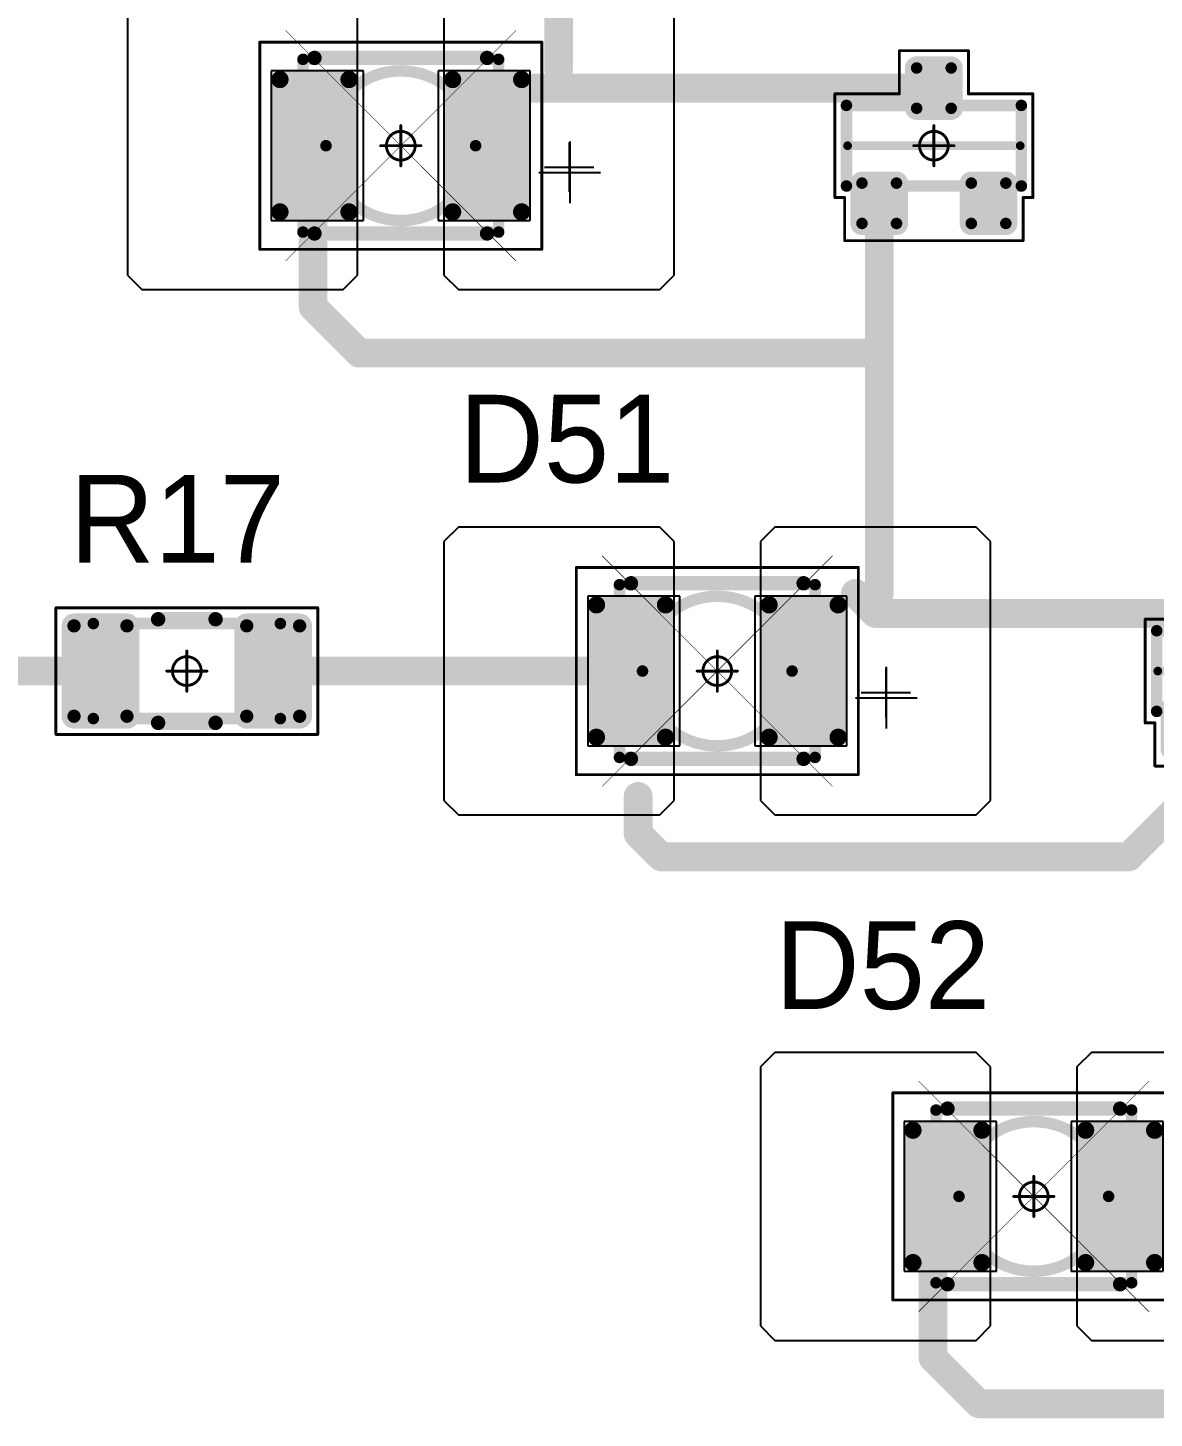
# Model space of a CAD drawing. Header units: millimetres. Extents: x 0 to 395, y 0 to 190.
# Drawn here: x 166.52 to 186.09, y 39.42 to 63.58 of the extents above; entities that cross this region are included whole.
import ezdxf

# ---------------------------------------------------------------- set-up
doc = ezdxf.new("R2010")
doc.units = ezdxf.units.MM
for name, color, linetype in [('Mechanical13', 56, 'Continuous'), ('Mechanical15', 56, 'Continuous'), ('Mechanical5', 56, 'Continuous'), ('TopLayer', 1, 'Continuous'), ('TopOverlay', 2, 'Continuous'), ('TopPaste', 8, 'Continuous'), ('TopSolder', 216, 'Continuous')]:
    doc.layers.add(name, color=color, linetype=linetype)

# ---------------------------------------------------------------- blocks, each defined once
blk = doc.blocks.new('SOT23_1133')
at = {"layer": 'Mechanical13', "const_width": 0.2}
for points in [[(-0.7, 1.52), (0.7, 1.52)], [(-0.7, 1.52), (-0.7, -1.52)], [(0.7, 1.52), (0.7, -1.52)], [(-0.7, -1.52), (0.7, -1.52)]]:
    blk.add_lwpolyline(points, dxfattribs=at)
at = {"layer": 'Mechanical13', "const_width": 0.1}
for points in [[(-0.75, 1.52, 1), (-0.65, 1.52, 1)], [(-0.75, 1.52, 1), (-0.65, 1.52, 1)], [(0.65, 1.52, 1), (0.75, 1.52, 1)], [(0.65, 1.52, 1), (0.75, 1.52, 1)], [(-0.75, -1.52, 1), (-0.65, -1.52, 1)], [(-0.75, -1.52, 1), (-0.65, -1.52, 1)], [(0.65, -1.52, 1), (0.75, -1.52, 1)], [(0.65, -1.52, 1), (0.75, -1.52, 1)]]:
    blk.add_lwpolyline(points, format="xyb", close=True, dxfattribs=at)
at = {"layer": 'Mechanical15', "const_width": 0.05}
for points in [[(-0.9, 1.72), (-0.9, 1.55)], [(-0.9, 1.72), (0.9, 1.72)], [(0.9, 1.72), (0.9, 0.6)], [(-1.65, 1.55), (-1.65, -1.55)], [(-1.65, 1.55), (-0.9, 1.55)], [(0.9, 0.6), (1.65, 0.6)], [(1.65, 0.6), (1.65, -0.6)], [(0, 0.35), (0, -0.35)], [(-0.35, 0), (0.35, 0)], [(0.9, -0.6), (1.65, -0.6)], [(0.9, -0.6), (0.9, -1.72)], [(-1.65, -1.55), (-0.9, -1.55)], [(-0.9, -1.55), (-0.9, -1.72)], [(-0.9, -1.72), (0.9, -1.72)]]:
    blk.add_lwpolyline(points, dxfattribs=at)
at = {"layer": 'Mechanical15'}
for points, const_width in [([(-0.913, 1.72, 1), (-0.888, 1.72, 1)], 0.025), ([(-0.913, 1.72, 1), (-0.888, 1.72, 1)], 0.025), ([(0.888, 1.72, 1), (0.913, 1.72, 1)], 0.025), ([(0.888, 1.72, 1), (0.913, 1.72, 1)], 0.025), ([(-1.662, 1.55, 1), (-1.637, 1.55, 1)], 0.025), ([(-1.662, 1.55, 1), (-1.637, 1.55, 1)], 0.025), ([(-0.913, 1.55, 1), (-0.888, 1.55, 1)], 0.025), ([(-0.913, 1.55, 1), (-0.888, 1.55, 1)], 0.025), ([(0.888, 0.6, 1), (0.913, 0.6, 1)], 0.025), ([(0.888, 0.6, 1), (0.913, 0.6, 1)], 0.025), ([(1.637, 0.6, 1), (1.662, 0.6, 1)], 0.025), ([(1.637, 0.6, 1), (1.662, 0.6, 1)], 0.025), ([(0.25, 0, 1), (-0.25, 0, 1)], 0.05), ([(-0.012, 0.35, 1), (0.012, 0.35, 1)], 0.025), ([(-0.362, 0, 1), (-0.337, 0, 1)], 0.025), ([(-0.262, 0, 1), (-0.238, 0, 1)], 0.025), ([(0.238, 0, 1), (0.262, 0, 1)], 0.025), ([(0.337, 0, 1), (0.362, 0, 1)], 0.025), ([(-0.012, -0.35, 1), (0.012, -0.35, 1)], 0.025), ([(0.888, -0.6, 1), (0.913, -0.6, 1)], 0.025), ([(0.888, -0.6, 1), (0.913, -0.6, 1)], 0.025), ([(1.637, -0.6, 1), (1.662, -0.6, 1)], 0.025), ([(1.637, -0.6, 1), (1.662, -0.6, 1)], 0.025), ([(-1.662, -1.55, 1), (-1.637, -1.55, 1)], 0.025), ([(-1.662, -1.55, 1), (-1.637, -1.55, 1)], 0.025), ([(-0.913, -1.55, 1), (-0.888, -1.55, 1)], 0.025), ([(-0.913, -1.55, 1), (-0.888, -1.55, 1)], 0.025), ([(-0.913, -1.72, 1), (-0.888, -1.72, 1)], 0.025), ([(-0.913, -1.72, 1), (-0.888, -1.72, 1)], 0.025), ([(0.888, -1.72, 1), (0.913, -1.72, 1)], 0.025), ([(0.888, -1.72, 1), (0.913, -1.72, 1)], 0.025)]:
    blk.add_lwpolyline(points, format="xyb", close=True, dxfattribs=dict(at, const_width=const_width))
at = {"layer": 'TopLayer', "const_width": 0.1}
for points in [[(-1.4, 1.25, 1), (-1.3, 1.25, 1)], [(-0.7, 1.25, 1), (-0.6, 1.25, 1)], [(-1.4, 0.65, 1), (-1.3, 0.65, 1)], [(-0.7, 0.65, 1), (-0.6, 0.65, 1)], [(0.6, 0.3, 1), (0.7, 0.3, 1)], [(1.3, 0.3, 1), (1.4, 0.3, 1)], [(0.6, -0.3, 1), (0.7, -0.3, 1)], [(1.3, -0.3, 1), (1.4, -0.3, 1)], [(-1.4, -0.65, 1), (-1.3, -0.65, 1)], [(-0.7, -0.65, 1), (-0.6, -0.65, 1)], [(-1.4, -1.25, 1), (-1.3, -1.25, 1)], [(-0.7, -1.25, 1), (-0.6, -1.25, 1)]]:
    blk.add_lwpolyline(points, format="xyb", close=True, dxfattribs=at)
at = {"layer": 'TopLayer'}
for points in [[(-1.45, 1.25), (-1.45, 0.65), (-0.55, 1.25), (-0.55, 0.65)], [(-1.35, 1.35), (-1.35, 0.55), (-0.65, 1.35), (-0.65, 0.55)], [(0.55, 0.3), (0.55, -0.3), (1.45, 0.3), (1.45, -0.3)], [(0.65, 0.4), (0.65, -0.4), (1.35, 0.4), (1.35, -0.4)], [(-1.45, -0.65), (-1.45, -1.25), (-0.55, -0.65), (-0.55, -1.25)], [(-1.35, -0.55), (-1.35, -1.35), (-0.65, -0.55), (-0.65, -1.35)]]:
    blk.add_solid(points, dxfattribs=at)
at = {"layer": 'TopOverlay', "const_width": 0.15}
blk.add_lwpolyline([(0, 1.5), (0, -1.5)], dxfattribs=at)
at = {"layer": 'TopOverlay', "const_width": 0.075}
for points in [[(-0.038, 1.5, 1), (0.038, 1.5, 1)], [(-0.038, -1.5, 1), (0.038, -1.5, 1)]]:
    blk.add_lwpolyline(points, format="xyb", close=True, dxfattribs=at)
at = {"layer": 'TopPaste', "const_width": 0.075}
for points in [[(-1.387, 1.25, 1), (-1.313, 1.25, 1)], [(-0.687, 1.25, 1), (-0.613, 1.25, 1)], [(-1.387, 0.65, 1), (-1.313, 0.65, 1)], [(-0.687, 0.65, 1), (-0.613, 0.65, 1)], [(0.613, 0.3, 1), (0.687, 0.3, 1)], [(1.313, 0.3, 1), (1.387, 0.3, 1)], [(0.613, -0.3, 1), (0.687, -0.3, 1)], [(1.313, -0.3, 1), (1.387, -0.3, 1)], [(-1.387, -0.65, 1), (-1.313, -0.65, 1)], [(-0.687, -0.65, 1), (-0.613, -0.65, 1)], [(-1.387, -1.25, 1), (-1.313, -1.25, 1)], [(-0.687, -1.25, 1), (-0.613, -1.25, 1)]]:
    blk.add_lwpolyline(points, format="xyb", close=True, dxfattribs=at)
at = {"layer": 'TopPaste'}
for points in [[(-1.425, 1.25), (-1.425, 0.65), (-0.575, 1.25), (-0.575, 0.65)], [(-1.35, 1.325), (-1.35, 0.575), (-0.65, 1.325), (-0.65, 0.575)], [(0.575, 0.3), (0.575, -0.3), (1.425, 0.3), (1.425, -0.3)], [(0.65, 0.375), (0.65, -0.375), (1.35, 0.375), (1.35, -0.375)], [(-1.425, -0.65), (-1.425, -1.25), (-0.575, -0.65), (-0.575, -1.25)], [(-1.35, -0.575), (-1.35, -1.325), (-0.65, -0.575), (-0.65, -1.325)]]:
    blk.add_solid(points, dxfattribs=at)
at = {"layer": 'TopSolder', "const_width": 0.202}
for points in [[(-1.451, 1.25, 1), (-1.249, 1.25, 1)], [(-0.751, 1.25, 1), (-0.549, 1.25, 1)], [(-1.451, 0.65, 1), (-1.249, 0.65, 1)], [(-0.751, 0.65, 1), (-0.549, 0.65, 1)], [(0.549, 0.3, 1), (0.751, 0.3, 1)], [(1.249, 0.3, 1), (1.451, 0.3, 1)], [(0.549, -0.3, 1), (0.751, -0.3, 1)], [(1.249, -0.3, 1), (1.451, -0.3, 1)], [(-1.451, -0.65, 1), (-1.249, -0.65, 1)], [(-0.751, -0.65, 1), (-0.549, -0.65, 1)], [(-1.451, -1.25, 1), (-1.249, -1.25, 1)], [(-0.751, -1.25, 1), (-0.549, -1.25, 1)]]:
    blk.add_lwpolyline(points, format="xyb", close=True, dxfattribs=at)
at = {"layer": 'TopSolder'}
for points in [[(-1.35, 1.452), (-1.35, 0.448), (-0.65, 1.452), (-0.65, 0.448)], [(-1.552, 1.25), (-1.552, 0.65), (-0.448, 1.25), (-0.448, 0.65)], [(0.65, 0.502), (0.65, -0.502), (1.35, 0.502), (1.35, -0.502)], [(0.448, 0.3), (0.448, -0.3), (1.552, 0.3), (1.552, -0.3)], [(-1.35, -0.448), (-1.35, -1.452), (-0.65, -0.448), (-0.65, -1.452)], [(-1.552, -0.65), (-1.552, -1.25), (-0.448, -0.65), (-0.448, -1.25)]]:
    blk.add_solid(points, dxfattribs=at)
blk = doc.blocks.new('SOT23_1134')
at = {"layer": 'Mechanical13', "const_width": 0.2}
for points in [[(-0.7, 1.52), (0.7, 1.52)], [(-0.7, 1.52), (-0.7, -1.52)], [(0.7, 1.52), (0.7, -1.52)], [(-0.7, -1.52), (0.7, -1.52)]]:
    blk.add_lwpolyline(points, dxfattribs=at)
at = {"layer": 'Mechanical13', "const_width": 0.1}
for points in [[(-0.75, 1.52, 1), (-0.65, 1.52, 1)], [(-0.75, 1.52, 1), (-0.65, 1.52, 1)], [(0.65, 1.52, 1), (0.75, 1.52, 1)], [(0.65, 1.52, 1), (0.75, 1.52, 1)], [(-0.75, -1.52, 1), (-0.65, -1.52, 1)], [(-0.75, -1.52, 1), (-0.65, -1.52, 1)], [(0.65, -1.52, 1), (0.75, -1.52, 1)], [(0.65, -1.52, 1), (0.75, -1.52, 1)]]:
    blk.add_lwpolyline(points, format="xyb", close=True, dxfattribs=at)
at = {"layer": 'Mechanical15', "const_width": 0.05}
for points in [[(-0.9, 1.72), (-0.9, 1.55)], [(-0.9, 1.72), (0.9, 1.72)], [(0.9, 1.72), (0.9, 0.6)], [(-1.65, 1.55), (-1.65, -1.55)], [(-1.65, 1.55), (-0.9, 1.55)], [(0.9, 0.6), (1.65, 0.6)], [(1.65, 0.6), (1.65, -0.6)], [(0, 0.35), (0, -0.35)], [(-0.35, 0), (0.35, 0)], [(0.9, -0.6), (1.65, -0.6)], [(0.9, -0.6), (0.9, -1.72)], [(-1.65, -1.55), (-0.9, -1.55)], [(-0.9, -1.55), (-0.9, -1.72)], [(-0.9, -1.72), (0.9, -1.72)]]:
    blk.add_lwpolyline(points, dxfattribs=at)
at = {"layer": 'Mechanical15'}
for points, const_width in [([(-0.913, 1.72, 1), (-0.888, 1.72, 1)], 0.025), ([(-0.913, 1.72, 1), (-0.888, 1.72, 1)], 0.025), ([(0.888, 1.72, 1), (0.913, 1.72, 1)], 0.025), ([(0.888, 1.72, 1), (0.913, 1.72, 1)], 0.025), ([(-1.662, 1.55, 1), (-1.637, 1.55, 1)], 0.025), ([(-1.662, 1.55, 1), (-1.637, 1.55, 1)], 0.025), ([(-0.913, 1.55, 1), (-0.888, 1.55, 1)], 0.025), ([(-0.913, 1.55, 1), (-0.888, 1.55, 1)], 0.025), ([(0.888, 0.6, 1), (0.913, 0.6, 1)], 0.025), ([(0.888, 0.6, 1), (0.913, 0.6, 1)], 0.025), ([(1.637, 0.6, 1), (1.662, 0.6, 1)], 0.025), ([(1.637, 0.6, 1), (1.662, 0.6, 1)], 0.025), ([(0.25, 0, 1), (-0.25, 0, 1)], 0.05), ([(-0.012, 0.35, 1), (0.012, 0.35, 1)], 0.025), ([(-0.362, 0, 1), (-0.337, 0, 1)], 0.025), ([(-0.262, 0, 1), (-0.238, 0, 1)], 0.025), ([(0.238, 0, 1), (0.262, 0, 1)], 0.025), ([(0.337, 0, 1), (0.362, 0, 1)], 0.025), ([(-0.012, -0.35, 1), (0.012, -0.35, 1)], 0.025), ([(0.888, -0.6, 1), (0.913, -0.6, 1)], 0.025), ([(0.888, -0.6, 1), (0.913, -0.6, 1)], 0.025), ([(1.637, -0.6, 1), (1.662, -0.6, 1)], 0.025), ([(1.637, -0.6, 1), (1.662, -0.6, 1)], 0.025), ([(-1.662, -1.55, 1), (-1.637, -1.55, 1)], 0.025), ([(-1.662, -1.55, 1), (-1.637, -1.55, 1)], 0.025), ([(-0.913, -1.55, 1), (-0.888, -1.55, 1)], 0.025), ([(-0.913, -1.55, 1), (-0.888, -1.55, 1)], 0.025), ([(-0.913, -1.72, 1), (-0.888, -1.72, 1)], 0.025), ([(-0.913, -1.72, 1), (-0.888, -1.72, 1)], 0.025), ([(0.888, -1.72, 1), (0.913, -1.72, 1)], 0.025), ([(0.888, -1.72, 1), (0.913, -1.72, 1)], 0.025)]:
    blk.add_lwpolyline(points, format="xyb", close=True, dxfattribs=dict(at, const_width=const_width))
at = {"layer": 'TopLayer', "const_width": 0.1}
for points in [[(-1.4, 1.25, 1), (-1.3, 1.25, 1)], [(-0.7, 1.25, 1), (-0.6, 1.25, 1)], [(-1.4, 0.65, 1), (-1.3, 0.65, 1)], [(-0.7, 0.65, 1), (-0.6, 0.65, 1)], [(0.6, 0.3, 1), (0.7, 0.3, 1)], [(1.3, 0.3, 1), (1.4, 0.3, 1)], [(0.6, -0.3, 1), (0.7, -0.3, 1)], [(1.3, -0.3, 1), (1.4, -0.3, 1)], [(-1.4, -0.65, 1), (-1.3, -0.65, 1)], [(-0.7, -0.65, 1), (-0.6, -0.65, 1)], [(-1.4, -1.25, 1), (-1.3, -1.25, 1)], [(-0.7, -1.25, 1), (-0.6, -1.25, 1)]]:
    blk.add_lwpolyline(points, format="xyb", close=True, dxfattribs=at)
at = {"layer": 'TopLayer'}
for points in [[(-1.45, 1.25), (-1.45, 0.65), (-0.55, 1.25), (-0.55, 0.65)], [(-1.35, 1.35), (-1.35, 0.55), (-0.65, 1.35), (-0.65, 0.55)], [(0.55, 0.3), (0.55, -0.3), (1.45, 0.3), (1.45, -0.3)], [(0.65, 0.4), (0.65, -0.4), (1.35, 0.4), (1.35, -0.4)], [(-1.45, -0.65), (-1.45, -1.25), (-0.55, -0.65), (-0.55, -1.25)], [(-1.35, -0.55), (-1.35, -1.35), (-0.65, -0.55), (-0.65, -1.35)]]:
    blk.add_solid(points, dxfattribs=at)
at = {"layer": 'TopOverlay', "const_width": 0.15}
blk.add_lwpolyline([(0, 1.5), (0, -1.5)], dxfattribs=at)
at = {"layer": 'TopOverlay', "const_width": 0.075}
for points in [[(-0.038, 1.5, 1), (0.038, 1.5, 1)], [(-0.038, -1.5, 1), (0.038, -1.5, 1)]]:
    blk.add_lwpolyline(points, format="xyb", close=True, dxfattribs=at)
at = {"layer": 'TopPaste', "const_width": 0.075}
for points in [[(-1.387, 1.25, 1), (-1.313, 1.25, 1)], [(-0.687, 1.25, 1), (-0.613, 1.25, 1)], [(-1.387, 0.65, 1), (-1.313, 0.65, 1)], [(-0.687, 0.65, 1), (-0.613, 0.65, 1)], [(0.613, 0.3, 1), (0.687, 0.3, 1)], [(1.313, 0.3, 1), (1.387, 0.3, 1)], [(0.613, -0.3, 1), (0.687, -0.3, 1)], [(1.313, -0.3, 1), (1.387, -0.3, 1)], [(-1.387, -0.65, 1), (-1.313, -0.65, 1)], [(-0.687, -0.65, 1), (-0.613, -0.65, 1)], [(-1.387, -1.25, 1), (-1.313, -1.25, 1)], [(-0.687, -1.25, 1), (-0.613, -1.25, 1)]]:
    blk.add_lwpolyline(points, format="xyb", close=True, dxfattribs=at)
at = {"layer": 'TopPaste'}
for points in [[(-1.425, 1.25), (-1.425, 0.65), (-0.575, 1.25), (-0.575, 0.65)], [(-1.35, 1.325), (-1.35, 0.575), (-0.65, 1.325), (-0.65, 0.575)], [(0.575, 0.3), (0.575, -0.3), (1.425, 0.3), (1.425, -0.3)], [(0.65, 0.375), (0.65, -0.375), (1.35, 0.375), (1.35, -0.375)], [(-1.425, -0.65), (-1.425, -1.25), (-0.575, -0.65), (-0.575, -1.25)], [(-1.35, -0.575), (-1.35, -1.325), (-0.65, -0.575), (-0.65, -1.325)]]:
    blk.add_solid(points, dxfattribs=at)
at = {"layer": 'TopSolder', "const_width": 0.202}
for points in [[(-1.451, 1.25, 1), (-1.249, 1.25, 1)], [(-0.751, 1.25, 1), (-0.549, 1.25, 1)], [(-1.451, 0.65, 1), (-1.249, 0.65, 1)], [(-0.751, 0.65, 1), (-0.549, 0.65, 1)], [(0.549, 0.3, 1), (0.751, 0.3, 1)], [(1.249, 0.3, 1), (1.451, 0.3, 1)], [(0.549, -0.3, 1), (0.751, -0.3, 1)], [(1.249, -0.3, 1), (1.451, -0.3, 1)], [(-1.451, -0.65, 1), (-1.249, -0.65, 1)], [(-0.751, -0.65, 1), (-0.549, -0.65, 1)], [(-1.451, -1.25, 1), (-1.249, -1.25, 1)], [(-0.751, -1.25, 1), (-0.549, -1.25, 1)]]:
    blk.add_lwpolyline(points, format="xyb", close=True, dxfattribs=at)
at = {"layer": 'TopSolder'}
for points in [[(-1.35, 1.452), (-1.35, 0.448), (-0.65, 1.452), (-0.65, 0.448)], [(-1.552, 1.25), (-1.552, 0.65), (-0.448, 1.25), (-0.448, 0.65)], [(0.65, 0.502), (0.65, -0.502), (1.35, 0.502), (1.35, -0.502)], [(0.448, 0.3), (0.448, -0.3), (1.552, 0.3), (1.552, -0.3)], [(-1.35, -0.448), (-1.35, -1.452), (-0.65, -0.448), (-0.65, -1.452)], [(-1.552, -0.65), (-1.552, -1.25), (-0.448, -0.65), (-0.448, -1.25)]]:
    blk.add_solid(points, dxfattribs=at)
blk = doc.blocks.new('RC1206S_1206')
at = {"layer": 'Mechanical13', "const_width": 0.2}
for points in [[(-1.625, 0.825), (-1.625, -0.825)], [(1.625, 0.825), (-1.625, 0.825)], [(1.625, 0.825), (1.625, -0.825)], [(1.625, -0.825), (-1.625, -0.825)]]:
    blk.add_lwpolyline(points, dxfattribs=at)
at = {"layer": 'Mechanical13', "const_width": 0.1}
for points in [[(-1.675, 0.825, 1), (-1.575, 0.825, 1)], [(-1.675, 0.825, 1), (-1.575, 0.825, 1)], [(1.575, 0.825, 1), (1.675, 0.825, 1)], [(1.575, 0.825, 1), (1.675, 0.825, 1)], [(-1.675, -0.825, 1), (-1.575, -0.825, 1)], [(-1.675, -0.825, 1), (-1.575, -0.825, 1)], [(1.575, -0.825, 1), (1.675, -0.825, 1)], [(1.575, -0.825, 1), (1.675, -0.825, 1)]]:
    blk.add_lwpolyline(points, format="xyb", close=True, dxfattribs=at)
at = {"layer": 'Mechanical15', "const_width": 0.05}
for points in [[(-2.275, 1.1), (-2.275, -1.1)], [(2.275, 1.1), (-2.275, 1.1)], [(2.275, 1.1), (2.275, -1.1)], [(0, 0.35), (0, -0.35)], [(0.35, 0), (-0.35, 0)], [(2.275, -1.1), (-2.275, -1.1)]]:
    blk.add_lwpolyline(points, dxfattribs=at)
at = {"layer": 'Mechanical15'}
for points, const_width in [([(-2.287, 1.1, 1), (-2.262, 1.1, 1)], 0.025), ([(-2.287, 1.1, 1), (-2.262, 1.1, 1)], 0.025), ([(2.262, 1.1, 1), (2.287, 1.1, 1)], 0.025), ([(2.262, 1.1, 1), (2.287, 1.1, 1)], 0.025), ([(0.25, 0, 1), (-0.25, 0, 1)], 0.05), ([(-0.012, 0.35, 1), (0.012, 0.35, 1)], 0.025), ([(-0.362, 0, 1), (-0.337, 0, 1)], 0.025), ([(-0.262, 0, 1), (-0.238, 0, 1)], 0.025), ([(0.238, 0, 1), (0.262, 0, 1)], 0.025), ([(0.337, 0, 1), (0.362, 0, 1)], 0.025), ([(-0.012, -0.35, 1), (0.012, -0.35, 1)], 0.025), ([(-2.287, -1.1, 1), (-2.262, -1.1, 1)], 0.025), ([(-2.287, -1.1, 1), (-2.262, -1.1, 1)], 0.025), ([(2.262, -1.1, 1), (2.287, -1.1, 1)], 0.025), ([(2.262, -1.1, 1), (2.287, -1.1, 1)], 0.025)]:
    blk.add_lwpolyline(points, format="xyb", close=True, dxfattribs=dict(at, const_width=const_width))
at = {"layer": 'TopLayer', "const_width": 0.115}
for points in [[(-2.018, 0.785, 1), (-1.903, 0.785, 1)], [(-1.098, 0.785, 1), (-0.983, 0.785, 1)], [(0.983, 0.785, 1), (1.098, 0.785, 1)], [(1.903, 0.785, 1), (2.018, 0.785, 1)], [(-2.018, -0.785, 1), (-1.903, -0.785, 1)], [(-1.098, -0.785, 1), (-0.983, -0.785, 1)], [(0.983, -0.785, 1), (1.098, -0.785, 1)], [(1.903, -0.785, 1), (2.018, -0.785, 1)]]:
    blk.add_lwpolyline(points, format="xyb", close=True, dxfattribs=at)
at = {"layer": 'TopLayer'}
for points in [[(-2.075, -0.785), (-0.925, -0.785), (-2.075, 0.785), (-0.925, 0.785)], [(-1.96, -0.9), (-1.04, -0.9), (-1.96, 0.9), (-1.04, 0.9)], [(0.925, -0.785), (2.075, -0.785), (0.925, 0.785), (2.075, 0.785)], [(1.04, -0.9), (1.96, -0.9), (1.04, 0.9), (1.96, 0.9)]]:
    blk.add_solid(points, dxfattribs=at)
at = {"layer": 'TopOverlay', "const_width": 0.25}
for points in [[(0.5, 0.9), (-0.5, 0.9)], [(0.5, -0.9), (-0.5, -0.9)]]:
    blk.add_lwpolyline(points, dxfattribs=at)
at = {"layer": 'TopOverlay', "const_width": 0.125}
for points in [[(-0.562, 0.9, 1), (-0.437, 0.9, 1)], [(0.437, 0.9, 1), (0.562, 0.9, 1)], [(-0.562, -0.9, 1), (-0.437, -0.9, 1)], [(0.437, -0.9, 1), (0.562, -0.9, 1)]]:
    blk.add_lwpolyline(points, format="xyb", close=True, dxfattribs=at)
at = {"layer": 'TopPaste', "const_width": 0.09}
for points in [[(-2.005, 0.785, 1), (-1.915, 0.785, 1)], [(-1.085, 0.785, 1), (-0.995, 0.785, 1)], [(0.995, 0.785, 1), (1.085, 0.785, 1)], [(1.915, 0.785, 1), (2.005, 0.785, 1)], [(-2.005, -0.785, 1), (-1.915, -0.785, 1)], [(-1.085, -0.785, 1), (-0.995, -0.785, 1)], [(0.995, -0.785, 1), (1.085, -0.785, 1)], [(1.915, -0.785, 1), (2.005, -0.785, 1)]]:
    blk.add_lwpolyline(points, format="xyb", close=True, dxfattribs=at)
at = {"layer": 'TopPaste'}
for points in [[(-2.05, -0.785), (-0.95, -0.785), (-2.05, 0.785), (-0.95, 0.785)], [(-1.96, -0.875), (-1.04, -0.875), (-1.96, 0.875), (-1.04, 0.875)], [(0.95, -0.785), (2.05, -0.785), (0.95, 0.785), (2.05, 0.785)], [(1.04, -0.875), (1.96, -0.875), (1.04, 0.875), (1.96, 0.875)]]:
    blk.add_solid(points, dxfattribs=at)
at = {"layer": 'TopSolder', "const_width": 0.215}
for points in [[(-2.068, 0.785, 1), (-1.853, 0.785, 1)], [(-1.148, 0.785, 1), (-0.933, 0.785, 1)], [(0.933, 0.785, 1), (1.148, 0.785, 1)], [(1.853, 0.785, 1), (2.068, 0.785, 1)], [(-2.068, -0.785, 1), (-1.853, -0.785, 1)], [(-1.148, -0.785, 1), (-0.933, -0.785, 1)], [(0.933, -0.785, 1), (1.148, -0.785, 1)], [(1.853, -0.785, 1), (2.068, -0.785, 1)]]:
    blk.add_lwpolyline(points, format="xyb", close=True, dxfattribs=at)
at = {"layer": 'TopSolder'}
for points in [[(-1.96, -1), (-1.04, -1), (-1.96, 1), (-1.04, 1)], [(1.04, -1), (1.96, -1), (1.04, 1), (1.96, 1)], [(-2.175, -0.785), (-0.825, -0.785), (-2.175, 0.785), (-0.825, 0.785)], [(0.825, -0.785), (2.175, -0.785), (0.825, 0.785), (2.175, 0.785)]]:
    blk.add_solid(points, dxfattribs=at)
blk = doc.blocks.new('T66G_4_1281')
at = {"layer": 'Mechanical13'}
for p, q in [((2.936, 0.071), (2.936, -1)), ((2.4, -0.464), (3.471, -0.464))]:
    blk.add_line(p, q, dxfattribs=at)
at = {"layer": 'Mechanical13', "const_width": 0.2}
for points in [[(-1.7, 1.5), (1.7, 1.5)], [(-1.7, -1.5), (-1.7, 1.5)], [(1.7, -1.5), (1.7, 1.5)], [(-1.7, -1.5), (1.7, -1.5)]]:
    blk.add_lwpolyline(points, dxfattribs=at)
at = {"layer": 'Mechanical13'}
for points, const_width in [([(-1.75, 1.5, 1), (-1.65, 1.5, 1)], 0.1), ([(-1.75, 1.5, 1), (-1.65, 1.5, 1)], 0.1), ([(1.65, 1.5, 1), (1.75, 1.5, 1)], 0.1), ([(1.65, 1.5, 1), (1.75, 1.5, 1)], 0.1), ([(1.3, 0, 1), (-1.3, 0, 1)], 0.2), ([(-1.35, 0, 1), (-1.25, 0, 1)], 0.1), ([(1.25, 0, 1), (1.35, 0, 1)], 0.1), ([(-1.75, -1.5, 1), (-1.65, -1.5, 1)], 0.1), ([(-1.75, -1.5, 1), (-1.65, -1.5, 1)], 0.1), ([(1.65, -1.5, 1), (1.75, -1.5, 1)], 0.1), ([(1.65, -1.5, 1), (1.75, -1.5, 1)], 0.1)]:
    blk.add_lwpolyline(points, format="xyb", close=True, dxfattribs=dict(at, const_width=const_width))
at = {"layer": 'Mechanical15', "const_width": 0.05}
for points in [[(-2.45, -1.8), (-2.45, 1.8)], [(-2.45, 1.8), (2.45, 1.8)], [(2.45, -1.8), (2.45, 1.8)], [(0, -0.35), (0, 0.35)], [(-0.35, 0), (0.35, 0)], [(-2.45, -1.8), (2.45, -1.8)]]:
    blk.add_lwpolyline(points, dxfattribs=at)
at = {"layer": 'Mechanical15'}
for points, const_width in [([(-2.462, 1.8, 1), (-2.438, 1.8, 1)], 0.025), ([(-2.462, 1.8, 1), (-2.438, 1.8, 1)], 0.025), ([(2.438, 1.8, 1), (2.462, 1.8, 1)], 0.025), ([(2.438, 1.8, 1), (2.462, 1.8, 1)], 0.025), ([(0.25, 0, 1), (-0.25, 0, 1)], 0.05), ([(-0.012, 0.35, 1), (0.012, 0.35, 1)], 0.025), ([(-0.362, 0, 1), (-0.337, 0, 1)], 0.025), ([(-0.262, 0, 1), (-0.238, 0, 1)], 0.025), ([(0.238, 0, 1), (0.262, 0, 1)], 0.025), ([(0.337, 0, 1), (0.362, 0, 1)], 0.025), ([(-0.012, -0.35, 1), (0.012, -0.35, 1)], 0.025), ([(-2.462, -1.8, 1), (-2.438, -1.8, 1)], 0.025), ([(-2.462, -1.8, 1), (-2.438, -1.8, 1)], 0.025), ([(2.438, -1.8, 1), (2.462, -1.8, 1)], 0.025), ([(2.438, -1.8, 1), (2.462, -1.8, 1)], 0.025)]:
    blk.add_lwpolyline(points, format="xyb", close=True, dxfattribs=dict(at, const_width=const_width))
at = {"layer": 'TopLayer'}
for p, q in [((-4.5, 2.5), (-4.75, 2.25)), ((-1, 2.5), (-4.5, 2.5)), ((-0.75, 2.25), (-1, 2.5)), ((1, 2.5), (0.75, 2.25)), ((4.5, 2.5), (1, 2.5)), ((4.75, 2.25), (4.5, 2.5)), ((-4.75, 2.25), (-4.75, -2.25)), ((-0.75, -2.25), (-0.75, 2.25)), ((0.75, 2.25), (0.75, -2.25)), ((4.75, -2.25), (4.75, 2.25)), ((-4.75, -2.25), (-4.5, -2.5)), ((-1, -2.5), (-0.75, -2.25)), ((0.75, -2.25), (1, -2.5)), ((4.5, -2.5), (4.75, -2.25)), ((-4.5, -2.5), (-1, -2.5)), ((1, -2.5), (4.5, -2.5))]:
    blk.add_line(p, q, dxfattribs=at)
at = {"layer": 'TopLayer', "const_width": 0.15}
for points in [[(-2.175, 1.15, 1), (-2.025, 1.15, 1)], [(-0.975, 1.15, 1), (-0.825, 1.15, 1)], [(0.825, 1.15, 1), (0.975, 1.15, 1)], [(2.025, 1.15, 1), (2.175, 1.15, 1)], [(-2.175, -1.15, 1), (-2.025, -1.15, 1)], [(-0.975, -1.15, 1), (-0.825, -1.15, 1)], [(0.825, -1.15, 1), (0.975, -1.15, 1)], [(2.025, -1.15, 1), (2.175, -1.15, 1)]]:
    blk.add_lwpolyline(points, format="xyb", close=True, dxfattribs=at)
at = {"layer": 'TopLayer'}
for points in [[(-0.9, 1.3), (-2.1, 1.3), (-0.9, -1.3), (-2.1, -1.3)], [(2.1, 1.3), (0.9, 1.3), (2.1, -1.3), (0.9, -1.3)], [(-0.75, 1.15), (-2.25, 1.15), (-0.75, -1.15), (-2.25, -1.15)], [(2.25, 1.15), (0.75, 1.15), (2.25, -1.15), (0.75, -1.15)]]:
    blk.add_solid(points, dxfattribs=at)
at = {"layer": 'TopOverlay'}
for p, q in [((2.928, 0.057), (2.928, -0.8)), ((2.5, -0.372), (3.357, -0.372))]:
    blk.add_line(p, q, dxfattribs=at)
at = {"layer": 'TopOverlay', "const_width": 0.25}
for points in [[(-1.5, 1.525), (1.5, 1.525)], [(-1.5, -1.525), (1.5, -1.525)]]:
    blk.add_lwpolyline(points, dxfattribs=at)
at = {"layer": 'TopOverlay', "const_width": 0.125}
for points in [[(-1.562, 1.525, 1), (-1.438, 1.525, 1)], [(1.438, 1.525, 1), (1.562, 1.525, 1)], [(-1.562, -1.525, 1), (-1.438, -1.525, 1)], [(1.438, -1.525, 1), (1.562, -1.525, 1)]]:
    blk.add_lwpolyline(points, format="xyb", close=True, dxfattribs=at)
at = {"layer": 'TopPaste', "const_width": 0.125}
for points in [[(-2.163, 1.15, 1), (-2.038, 1.15, 1)], [(-0.963, 1.15, 1), (-0.838, 1.15, 1)], [(0.838, 1.15, 1), (0.963, 1.15, 1)], [(2.038, 1.15, 1), (2.163, 1.15, 1)], [(-2.163, -1.15, 1), (-2.038, -1.15, 1)], [(-0.963, -1.15, 1), (-0.838, -1.15, 1)], [(0.838, -1.15, 1), (0.963, -1.15, 1)], [(2.038, -1.15, 1), (2.163, -1.15, 1)]]:
    blk.add_lwpolyline(points, format="xyb", close=True, dxfattribs=at)
at = {"layer": 'TopPaste'}
for points in [[(-0.9, 1.275), (-2.1, 1.275), (-0.9, -1.275), (-2.1, -1.275)], [(2.1, 1.275), (0.9, 1.275), (2.1, -1.275), (0.9, -1.275)], [(-0.775, 1.15), (-2.225, 1.15), (-0.775, -1.15), (-2.225, -1.15)], [(2.225, 1.15), (0.775, 1.15), (2.225, -1.15), (0.775, -1.15)]]:
    blk.add_solid(points, dxfattribs=at)
at = {"layer": 'TopSolder'}
for p, q in [((-2.25, 1.3), (-2.25, -1.3)), ((-0.65, 1.3), (-2.25, 1.3)), ((-0.65, -1.3), (-0.65, 1.3)), ((0.65, 1.3), (0.65, -1.3)), ((2.25, 1.3), (0.65, 1.3)), ((2.25, -1.3), (2.25, 1.3)), ((-2.25, -1.3), (-0.65, -1.3)), ((0.65, -1.3), (2.25, -1.3))]:
    blk.add_line(p, q, dxfattribs=at)
blk = doc.blocks.new('T66G_4_1282')
at = {"layer": 'Mechanical13'}
for p, q in [((2.936, 0.071), (2.936, -1)), ((2.4, -0.464), (3.471, -0.464))]:
    blk.add_line(p, q, dxfattribs=at)
at = {"layer": 'Mechanical13', "const_width": 0.2}
for points in [[(-1.7, 1.5), (1.7, 1.5)], [(-1.7, -1.5), (-1.7, 1.5)], [(1.7, -1.5), (1.7, 1.5)], [(-1.7, -1.5), (1.7, -1.5)]]:
    blk.add_lwpolyline(points, dxfattribs=at)
at = {"layer": 'Mechanical13'}
for points, const_width in [([(-1.75, 1.5, 1), (-1.65, 1.5, 1)], 0.1), ([(-1.75, 1.5, 1), (-1.65, 1.5, 1)], 0.1), ([(1.65, 1.5, 1), (1.75, 1.5, 1)], 0.1), ([(1.65, 1.5, 1), (1.75, 1.5, 1)], 0.1), ([(1.3, 0, 1), (-1.3, 0, 1)], 0.2), ([(-1.35, 0, 1), (-1.25, 0, 1)], 0.1), ([(1.25, 0, 1), (1.35, 0, 1)], 0.1), ([(-1.75, -1.5, 1), (-1.65, -1.5, 1)], 0.1), ([(-1.75, -1.5, 1), (-1.65, -1.5, 1)], 0.1), ([(1.65, -1.5, 1), (1.75, -1.5, 1)], 0.1), ([(1.65, -1.5, 1), (1.75, -1.5, 1)], 0.1)]:
    blk.add_lwpolyline(points, format="xyb", close=True, dxfattribs=dict(at, const_width=const_width))
at = {"layer": 'Mechanical15', "const_width": 0.05}
for points in [[(-2.45, -1.8), (-2.45, 1.8)], [(-2.45, 1.8), (2.45, 1.8)], [(2.45, -1.8), (2.45, 1.8)], [(0, -0.35), (0, 0.35)], [(-0.35, 0), (0.35, 0)], [(-2.45, -1.8), (2.45, -1.8)]]:
    blk.add_lwpolyline(points, dxfattribs=at)
at = {"layer": 'Mechanical15'}
for points, const_width in [([(-2.462, 1.8, 1), (-2.438, 1.8, 1)], 0.025), ([(-2.462, 1.8, 1), (-2.438, 1.8, 1)], 0.025), ([(2.438, 1.8, 1), (2.462, 1.8, 1)], 0.025), ([(2.438, 1.8, 1), (2.462, 1.8, 1)], 0.025), ([(0.25, 0, 1), (-0.25, 0, 1)], 0.05), ([(-0.012, 0.35, 1), (0.012, 0.35, 1)], 0.025), ([(-0.362, 0, 1), (-0.337, 0, 1)], 0.025), ([(-0.262, 0, 1), (-0.238, 0, 1)], 0.025), ([(0.238, 0, 1), (0.262, 0, 1)], 0.025), ([(0.337, 0, 1), (0.362, 0, 1)], 0.025), ([(-0.012, -0.35, 1), (0.012, -0.35, 1)], 0.025), ([(-2.462, -1.8, 1), (-2.438, -1.8, 1)], 0.025), ([(-2.462, -1.8, 1), (-2.438, -1.8, 1)], 0.025), ([(2.438, -1.8, 1), (2.462, -1.8, 1)], 0.025), ([(2.438, -1.8, 1), (2.462, -1.8, 1)], 0.025)]:
    blk.add_lwpolyline(points, format="xyb", close=True, dxfattribs=dict(at, const_width=const_width))
at = {"layer": 'TopLayer'}
for p, q in [((-4.5, 2.5), (-4.75, 2.25)), ((-1, 2.5), (-4.5, 2.5)), ((-0.75, 2.25), (-1, 2.5)), ((1, 2.5), (0.75, 2.25)), ((4.5, 2.5), (1, 2.5)), ((4.75, 2.25), (4.5, 2.5)), ((-4.75, 2.25), (-4.75, -2.25)), ((-0.75, -2.25), (-0.75, 2.25)), ((0.75, 2.25), (0.75, -2.25)), ((4.75, -2.25), (4.75, 2.25)), ((-4.75, -2.25), (-4.5, -2.5)), ((-1, -2.5), (-0.75, -2.25)), ((0.75, -2.25), (1, -2.5)), ((4.5, -2.5), (4.75, -2.25)), ((-4.5, -2.5), (-1, -2.5)), ((1, -2.5), (4.5, -2.5))]:
    blk.add_line(p, q, dxfattribs=at)
at = {"layer": 'TopLayer', "const_width": 0.15}
for points in [[(-2.175, 1.15, 1), (-2.025, 1.15, 1)], [(-0.975, 1.15, 1), (-0.825, 1.15, 1)], [(0.825, 1.15, 1), (0.975, 1.15, 1)], [(2.025, 1.15, 1), (2.175, 1.15, 1)], [(-2.175, -1.15, 1), (-2.025, -1.15, 1)], [(-0.975, -1.15, 1), (-0.825, -1.15, 1)], [(0.825, -1.15, 1), (0.975, -1.15, 1)], [(2.025, -1.15, 1), (2.175, -1.15, 1)]]:
    blk.add_lwpolyline(points, format="xyb", close=True, dxfattribs=at)
at = {"layer": 'TopLayer'}
for points in [[(-0.9, 1.3), (-2.1, 1.3), (-0.9, -1.3), (-2.1, -1.3)], [(2.1, 1.3), (0.9, 1.3), (2.1, -1.3), (0.9, -1.3)], [(-0.75, 1.15), (-2.25, 1.15), (-0.75, -1.15), (-2.25, -1.15)], [(2.25, 1.15), (0.75, 1.15), (2.25, -1.15), (0.75, -1.15)]]:
    blk.add_solid(points, dxfattribs=at)
at = {"layer": 'TopOverlay'}
for p, q in [((2.928, 0.057), (2.928, -0.8)), ((2.5, -0.372), (3.357, -0.372))]:
    blk.add_line(p, q, dxfattribs=at)
at = {"layer": 'TopOverlay', "const_width": 0.25}
for points in [[(-1.5, 1.525), (1.5, 1.525)], [(-1.5, -1.525), (1.5, -1.525)]]:
    blk.add_lwpolyline(points, dxfattribs=at)
at = {"layer": 'TopOverlay', "const_width": 0.125}
for points in [[(-1.562, 1.525, 1), (-1.438, 1.525, 1)], [(1.438, 1.525, 1), (1.562, 1.525, 1)], [(-1.562, -1.525, 1), (-1.438, -1.525, 1)], [(1.438, -1.525, 1), (1.562, -1.525, 1)]]:
    blk.add_lwpolyline(points, format="xyb", close=True, dxfattribs=at)
at = {"layer": 'TopPaste', "const_width": 0.125}
for points in [[(-2.163, 1.15, 1), (-2.038, 1.15, 1)], [(-0.963, 1.15, 1), (-0.838, 1.15, 1)], [(0.838, 1.15, 1), (0.963, 1.15, 1)], [(2.038, 1.15, 1), (2.163, 1.15, 1)], [(-2.163, -1.15, 1), (-2.038, -1.15, 1)], [(-0.963, -1.15, 1), (-0.838, -1.15, 1)], [(0.838, -1.15, 1), (0.963, -1.15, 1)], [(2.038, -1.15, 1), (2.163, -1.15, 1)]]:
    blk.add_lwpolyline(points, format="xyb", close=True, dxfattribs=at)
at = {"layer": 'TopPaste'}
for points in [[(-0.9, 1.275), (-2.1, 1.275), (-0.9, -1.275), (-2.1, -1.275)], [(2.1, 1.275), (0.9, 1.275), (2.1, -1.275), (0.9, -1.275)], [(-0.775, 1.15), (-2.225, 1.15), (-0.775, -1.15), (-2.225, -1.15)], [(2.225, 1.15), (0.775, 1.15), (2.225, -1.15), (0.775, -1.15)]]:
    blk.add_solid(points, dxfattribs=at)
at = {"layer": 'TopSolder'}
for p, q in [((-2.25, 1.3), (-2.25, -1.3)), ((-0.65, 1.3), (-2.25, 1.3)), ((-0.65, -1.3), (-0.65, 1.3)), ((0.65, 1.3), (0.65, -1.3)), ((2.25, 1.3), (0.65, 1.3)), ((2.25, -1.3), (2.25, 1.3)), ((-2.25, -1.3), (-0.65, -1.3)), ((0.65, -1.3), (2.25, -1.3))]:
    blk.add_line(p, q, dxfattribs=at)
blk = doc.blocks.new('T66G_4_1283')
at = {"layer": 'Mechanical13'}
for p, q in [((2.936, 0.071), (2.936, -1)), ((2.4, -0.464), (3.471, -0.464))]:
    blk.add_line(p, q, dxfattribs=at)
at = {"layer": 'Mechanical13', "const_width": 0.2}
for points in [[(-1.7, 1.5), (1.7, 1.5)], [(-1.7, -1.5), (-1.7, 1.5)], [(1.7, -1.5), (1.7, 1.5)], [(-1.7, -1.5), (1.7, -1.5)]]:
    blk.add_lwpolyline(points, dxfattribs=at)
at = {"layer": 'Mechanical13'}
for points, const_width in [([(-1.75, 1.5, 1), (-1.65, 1.5, 1)], 0.1), ([(-1.75, 1.5, 1), (-1.65, 1.5, 1)], 0.1), ([(1.65, 1.5, 1), (1.75, 1.5, 1)], 0.1), ([(1.65, 1.5, 1), (1.75, 1.5, 1)], 0.1), ([(1.3, 0, 1), (-1.3, 0, 1)], 0.2), ([(-1.35, 0, 1), (-1.25, 0, 1)], 0.1), ([(1.25, 0, 1), (1.35, 0, 1)], 0.1), ([(-1.75, -1.5, 1), (-1.65, -1.5, 1)], 0.1), ([(-1.75, -1.5, 1), (-1.65, -1.5, 1)], 0.1), ([(1.65, -1.5, 1), (1.75, -1.5, 1)], 0.1), ([(1.65, -1.5, 1), (1.75, -1.5, 1)], 0.1)]:
    blk.add_lwpolyline(points, format="xyb", close=True, dxfattribs=dict(at, const_width=const_width))
at = {"layer": 'Mechanical15', "const_width": 0.05}
for points in [[(-2.45, -1.8), (-2.45, 1.8)], [(-2.45, 1.8), (2.45, 1.8)], [(2.45, -1.8), (2.45, 1.8)], [(0, -0.35), (0, 0.35)], [(-0.35, 0), (0.35, 0)], [(-2.45, -1.8), (2.45, -1.8)]]:
    blk.add_lwpolyline(points, dxfattribs=at)
at = {"layer": 'Mechanical15'}
for points, const_width in [([(-2.462, 1.8, 1), (-2.438, 1.8, 1)], 0.025), ([(-2.462, 1.8, 1), (-2.438, 1.8, 1)], 0.025), ([(2.438, 1.8, 1), (2.462, 1.8, 1)], 0.025), ([(2.438, 1.8, 1), (2.462, 1.8, 1)], 0.025), ([(0.25, 0, 1), (-0.25, 0, 1)], 0.05), ([(-0.012, 0.35, 1), (0.012, 0.35, 1)], 0.025), ([(-0.362, 0, 1), (-0.337, 0, 1)], 0.025), ([(-0.262, 0, 1), (-0.238, 0, 1)], 0.025), ([(0.238, 0, 1), (0.262, 0, 1)], 0.025), ([(0.337, 0, 1), (0.362, 0, 1)], 0.025), ([(-0.012, -0.35, 1), (0.012, -0.35, 1)], 0.025), ([(-2.462, -1.8, 1), (-2.438, -1.8, 1)], 0.025), ([(-2.462, -1.8, 1), (-2.438, -1.8, 1)], 0.025), ([(2.438, -1.8, 1), (2.462, -1.8, 1)], 0.025), ([(2.438, -1.8, 1), (2.462, -1.8, 1)], 0.025)]:
    blk.add_lwpolyline(points, format="xyb", close=True, dxfattribs=dict(at, const_width=const_width))
at = {"layer": 'TopLayer'}
for p, q in [((-4.5, 2.5), (-4.75, 2.25)), ((-1, 2.5), (-4.5, 2.5)), ((-0.75, 2.25), (-1, 2.5)), ((1, 2.5), (0.75, 2.25)), ((4.5, 2.5), (1, 2.5)), ((4.75, 2.25), (4.5, 2.5)), ((-4.75, 2.25), (-4.75, -2.25)), ((-0.75, -2.25), (-0.75, 2.25)), ((0.75, 2.25), (0.75, -2.25)), ((4.75, -2.25), (4.75, 2.25)), ((-4.75, -2.25), (-4.5, -2.5)), ((-1, -2.5), (-0.75, -2.25)), ((0.75, -2.25), (1, -2.5)), ((4.5, -2.5), (4.75, -2.25)), ((-4.5, -2.5), (-1, -2.5)), ((1, -2.5), (4.5, -2.5))]:
    blk.add_line(p, q, dxfattribs=at)
at = {"layer": 'TopLayer', "const_width": 0.15}
for points in [[(-2.175, 1.15, 1), (-2.025, 1.15, 1)], [(-0.975, 1.15, 1), (-0.825, 1.15, 1)], [(0.825, 1.15, 1), (0.975, 1.15, 1)], [(2.025, 1.15, 1), (2.175, 1.15, 1)], [(-2.175, -1.15, 1), (-2.025, -1.15, 1)], [(-0.975, -1.15, 1), (-0.825, -1.15, 1)], [(0.825, -1.15, 1), (0.975, -1.15, 1)], [(2.025, -1.15, 1), (2.175, -1.15, 1)]]:
    blk.add_lwpolyline(points, format="xyb", close=True, dxfattribs=at)
at = {"layer": 'TopLayer'}
for points in [[(-0.9, 1.3), (-2.1, 1.3), (-0.9, -1.3), (-2.1, -1.3)], [(2.1, 1.3), (0.9, 1.3), (2.1, -1.3), (0.9, -1.3)], [(-0.75, 1.15), (-2.25, 1.15), (-0.75, -1.15), (-2.25, -1.15)], [(2.25, 1.15), (0.75, 1.15), (2.25, -1.15), (0.75, -1.15)]]:
    blk.add_solid(points, dxfattribs=at)
at = {"layer": 'TopOverlay'}
for p, q in [((2.928, 0.057), (2.928, -0.8)), ((2.5, -0.372), (3.357, -0.372))]:
    blk.add_line(p, q, dxfattribs=at)
at = {"layer": 'TopOverlay', "const_width": 0.25}
for points in [[(-1.5, 1.525), (1.5, 1.525)], [(-1.5, -1.525), (1.5, -1.525)]]:
    blk.add_lwpolyline(points, dxfattribs=at)
at = {"layer": 'TopOverlay', "const_width": 0.125}
for points in [[(-1.562, 1.525, 1), (-1.438, 1.525, 1)], [(1.438, 1.525, 1), (1.562, 1.525, 1)], [(-1.562, -1.525, 1), (-1.438, -1.525, 1)], [(1.438, -1.525, 1), (1.562, -1.525, 1)]]:
    blk.add_lwpolyline(points, format="xyb", close=True, dxfattribs=at)
at = {"layer": 'TopPaste', "const_width": 0.125}
for points in [[(-2.163, 1.15, 1), (-2.038, 1.15, 1)], [(-0.963, 1.15, 1), (-0.838, 1.15, 1)], [(0.838, 1.15, 1), (0.963, 1.15, 1)], [(2.038, 1.15, 1), (2.163, 1.15, 1)], [(-2.163, -1.15, 1), (-2.038, -1.15, 1)], [(-0.963, -1.15, 1), (-0.838, -1.15, 1)], [(0.838, -1.15, 1), (0.963, -1.15, 1)], [(2.038, -1.15, 1), (2.163, -1.15, 1)]]:
    blk.add_lwpolyline(points, format="xyb", close=True, dxfattribs=at)
at = {"layer": 'TopPaste'}
for points in [[(-0.9, 1.275), (-2.1, 1.275), (-0.9, -1.275), (-2.1, -1.275)], [(2.1, 1.275), (0.9, 1.275), (2.1, -1.275), (0.9, -1.275)], [(-0.775, 1.15), (-2.225, 1.15), (-0.775, -1.15), (-2.225, -1.15)], [(2.225, 1.15), (0.775, 1.15), (2.225, -1.15), (0.775, -1.15)]]:
    blk.add_solid(points, dxfattribs=at)
at = {"layer": 'TopSolder'}
for p, q in [((-2.25, 1.3), (-2.25, -1.3)), ((-0.65, 1.3), (-2.25, 1.3)), ((-0.65, -1.3), (-0.65, 1.3)), ((0.65, 1.3), (0.65, -1.3)), ((2.25, 1.3), (0.65, 1.3)), ((2.25, -1.3), (2.25, 1.3)), ((-2.25, -1.3), (-0.65, -1.3)), ((0.65, -1.3), (2.25, -1.3))]:
    blk.add_line(p, q, dxfattribs=at)

msp = doc.modelspace()

# ---------------------------------------------------------------- linework, layer by layer
at = {"layer": 'Mechanical5'}
for points, const_width in [([(171, 59.527), (175, 63.527)], 0.01), ([(171, 63.527), (175, 59.527)], 0.01), ([(171, 59.527), (171, 63.527)], 0.001), ([(171, 63.527), (175, 63.527)], 0.001), ([(175, 59.527), (175, 63.527)], 0.001), ([(171, 59.527), (175, 59.527)], 0.001), ([(176.5, 50.402), (180.5, 54.402)], 0.01), ([(176.5, 54.402), (180.5, 50.402)], 0.01), ([(176.5, 54.402), (180.5, 54.402)], 0.001), ([(176.5, 50.402), (176.5, 54.402)], 0.001), ([(180.5, 50.402), (180.5, 54.402)], 0.001), ([(176.5, 50.402), (180.5, 50.402)], 0.001), ([(182, 41.277), (186, 45.277)], 0.01), ([(182, 45.277), (186, 41.277)], 0.01), ([(182, 45.277), (186, 45.277)], 0.001), ([(182, 41.277), (182, 45.277)], 0.001), ([(186, 41.277), (186, 45.277)], 0.001), ([(182, 41.277), (186, 41.277)], 0.001)]:
    msp.add_lwpolyline(points, dxfattribs=dict(at, const_width=const_width))
for points, const_width in [([(170.998, 63.527, 1), (171.003, 63.527, 1)], 0.005), ([(171, 63.527, 1), (171, 63.527, 1)], 0.0005), ([(171, 63.527, 1), (171, 63.527, 1)], 0.0005), ([(174.998, 63.527, 1), (175.003, 63.527, 1)], 0.005), ([(175, 63.527, 1), (175, 63.527, 1)], 0.0005), ([(175, 63.527, 1), (175, 63.527, 1)], 0.0005), ([(170.998, 59.527, 1), (171.003, 59.527, 1)], 0.005), ([(171, 59.527, 1), (171, 59.527, 1)], 0.0005), ([(171, 59.527, 1), (171, 59.527, 1)], 0.0005), ([(174.998, 59.527, 1), (175.003, 59.527, 1)], 0.005), ([(175, 59.527, 1), (175, 59.527, 1)], 0.0005), ([(175, 59.527, 1), (175, 59.527, 1)], 0.0005), ([(176.498, 54.402, 1), (176.503, 54.402, 1)], 0.005), ([(176.5, 54.402, 1), (176.5, 54.402, 1)], 0.0005), ([(176.5, 54.402, 1), (176.5, 54.402, 1)], 0.0005), ([(180.498, 54.402, 1), (180.503, 54.402, 1)], 0.005), ([(180.5, 54.402, 1), (180.5, 54.402, 1)], 0.0005), ([(180.5, 54.402, 1), (180.5, 54.402, 1)], 0.0005), ([(176.498, 50.402, 1), (176.503, 50.402, 1)], 0.005), ([(176.5, 50.402, 1), (176.5, 50.402, 1)], 0.0005), ([(176.5, 50.402, 1), (176.5, 50.402, 1)], 0.0005), ([(180.498, 50.402, 1), (180.503, 50.402, 1)], 0.005), ([(180.5, 50.402, 1), (180.5, 50.402, 1)], 0.0005), ([(180.5, 50.402, 1), (180.5, 50.402, 1)], 0.0005), ([(181.998, 45.277, 1), (182.003, 45.277, 1)], 0.005), ([(182, 45.277, 1), (182, 45.277, 1)], 0.0005), ([(182, 45.277, 1), (182, 45.277, 1)], 0.0005), ([(185.998, 45.277, 1), (186.003, 45.277, 1)], 0.005), ([(186, 45.277, 1), (186, 45.277, 1)], 0.0005), ([(186, 45.277, 1), (186, 45.277, 1)], 0.0005), ([(181.998, 41.277, 1), (182.003, 41.277, 1)], 0.005), ([(182, 41.277, 1), (182, 41.277, 1)], 0.0005), ([(182, 41.277, 1), (182, 41.277, 1)], 0.0005), ([(185.998, 41.277, 1), (186.003, 41.277, 1)], 0.005), ([(186, 41.277, 1), (186, 41.277, 1)], 0.0005), ([(186, 41.277, 1), (186, 41.277, 1)], 0.0005)]:
    msp.add_lwpolyline(points, format="xyb", close=True, dxfattribs=dict(at, const_width=const_width))
at = {"layer": 'TopLayer', "const_width": 0.5}
for points in [[(175.744, 62.863), (175.744, 67.05)], [(174.5, 62.027), (175, 62.527)], [(175, 62.527), (182.264, 62.527)], [(174.5, 61.527), (174.5, 62.027)], [(171.476, 58.725), (171.476, 61.527)], [(181.314, 57.925), (181.314, 60.527)], [(171.476, 58.725), (172.276, 57.925)], [(172.276, 57.925), (181.314, 57.925)], [(181.314, 53.738), (181.314, 57.925)], [(180.9, 53.75), (181.248, 53.402)], [(181.248, 53.402), (187.655, 53.402)], [(146.077, 52.402), (167.782, 52.402)], [(170.782, 52.402), (177, 52.402)], [(177.125, 49.575), (177.125, 50.225)], [(185.65, 49.175), (186.705, 50.23)], [(177.125, 49.575), (177.525, 49.175)], [(177.525, 49.175), (185.65, 49.175)], [(182.247, 40.475), (182.247, 43.277)], [(182.247, 40.475), (183.047, 39.675)], [(183.047, 39.675), (192.085, 39.675)]]:
    msp.add_lwpolyline(points, dxfattribs=at)
at = {"layer": 'TopLayer', "const_width": 0.25}
for points in [[(175.619, 62.863, 1), (175.869, 62.863, 1)], [(174.875, 62.527, 1), (175.125, 62.527, 1)], [(174.875, 62.527, 1), (175.125, 62.527, 1)], [(182.139, 62.527, 1), (182.389, 62.527, 1)], [(174.375, 62.027, 1), (174.625, 62.027, 1)], [(174.375, 62.027, 1), (174.625, 62.027, 1)], [(171.351, 61.527, 1), (171.601, 61.527, 1)], [(174.375, 61.527, 1), (174.625, 61.527, 1)], [(181.189, 60.527, 1), (181.439, 60.527, 1)], [(171.351, 58.725, 1), (171.601, 58.725, 1)], [(171.351, 58.725, 1), (171.601, 58.725, 1)], [(172.151, 57.925, 1), (172.401, 57.925, 1)], [(172.151, 57.925, 1), (172.401, 57.925, 1)], [(181.189, 57.925, 1), (181.439, 57.925, 1)], [(181.189, 57.925, 1), (181.439, 57.925, 1)], [(181.189, 57.925, 1), (181.439, 57.925, 1)], [(180.775, 53.75, 1), (181.025, 53.75, 1)], [(181.189, 53.738, 1), (181.439, 53.738, 1)], [(181.123, 53.402, 1), (181.373, 53.402, 1)], [(181.123, 53.402, 1), (181.373, 53.402, 1)], [(167.657, 52.402, 1), (167.907, 52.402, 1)], [(170.657, 52.402, 1), (170.907, 52.402, 1)], [(176.875, 52.402, 1), (177.125, 52.402, 1)], [(177, 50.225, 1), (177.25, 50.225, 1)], [(177, 49.575, 1), (177.25, 49.575, 1)], [(177, 49.575, 1), (177.25, 49.575, 1)], [(177.4, 49.175, 1), (177.65, 49.175, 1)], [(177.4, 49.175, 1), (177.65, 49.175, 1)], [(185.525, 49.175, 1), (185.775, 49.175, 1)], [(185.525, 49.175, 1), (185.775, 49.175, 1)], [(182.122, 43.277, 1), (182.372, 43.277, 1)], [(182.122, 40.475, 1), (182.372, 40.475, 1)], [(182.122, 40.475, 1), (182.372, 40.475, 1)], [(182.922, 39.675, 1), (183.172, 39.675, 1)], [(182.922, 39.675, 1), (183.172, 39.675, 1)]]:
    msp.add_lwpolyline(points, format="xyb", close=True, dxfattribs=at)

# ---------------------------------------------------------------- block references
for name, p, rotation in [('T66G_4_1283', (173, 61.527), 360), ('SOT23_1134', (182.264, 61.527), 90), ('T66G_4_1282', (178.5, 52.402), 360), ('SOT23_1133', (187.655, 52.402), 90), ('RC1206S_1206', (169.282, 52.402), 180), ('T66G_4_1281', (184, 43.277), 360)]:
    msp.add_blockref(name, p, dxfattribs=dict(rotation=rotation))

# ---------------------------------------------------------------- texts
at = {"layer": 'TopOverlay'}
for s, p in [('D51', (174.015, 55.677)), ('R17', (167.248, 54.286)), ('D52', (179.502, 46.533))]:
    msp.add_text(s, height=1.524, dxfattribs=at).set_placement(p)

doc.saveas('drawing.dxf')
